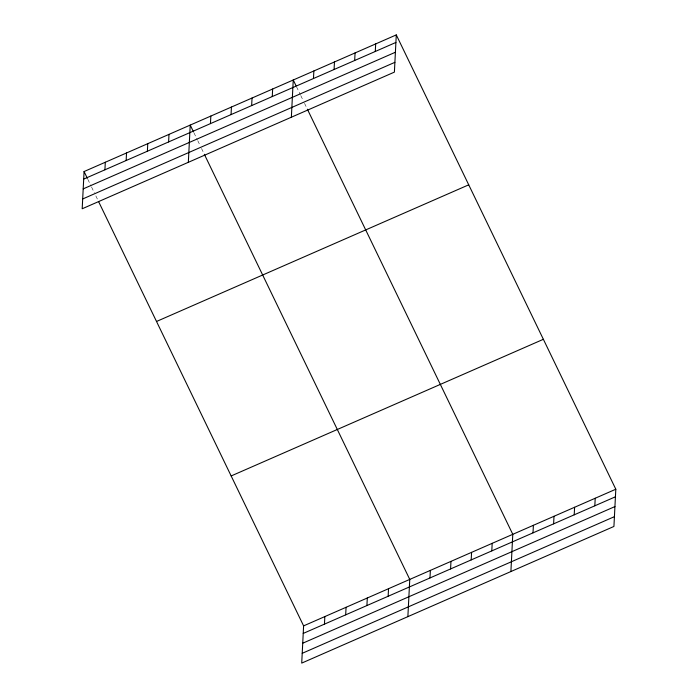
<?xml version="1.0" encoding="UTF-8"?>
<svg xmlns="http://www.w3.org/2000/svg" width="698" height="698" viewBox="0 0 698 698"><rect width="100%" height="100%" fill="white"/><g stroke="black" fill="none" stroke-linecap="round" stroke-linejoin="round"><path stroke-width="0.52" stroke-dasharray="3.49 2.62" d="M296.545 86.805L300.306 94.596M300.777 95.574L303.133 100.442M304.537 103.356L306.893 108.225M193.983 132.873L197.281 139.687M197.752 140.664L200.099 145.533M201.513 148.456L203.868 153.316M87.835 179.334L91.124 186.148M91.595 187.125L94.422 192.962M95.835 195.885L97.711 199.776"/><path stroke-width="1.05" d="M84.074 171.542L82.19 208.772L394.396 72.121L396.281 34.9L84.074 171.542L87.363 178.356M104.918 169.806L105.302 162.25M126.146 160.514L126.53 152.958M147.383 151.222L147.758 143.666M168.611 141.93L168.995 134.374M188.338 162.311L190.222 125.09L193.512 131.905M210.447 123.616L210.831 116.069M231.047 114.594L231.431 107.047M251.655 105.581L252.039 98.034M272.264 96.56L272.648 89.012M291.363 117.212L293.247 79.991L296.074 85.837M313.472 78.525L313.856 70.978M98.654 201.722L303.604 625.879L301.719 663.1L613.926 526.458L615.811 489.228L396.281 34.9M334.08 69.503L334.464 61.956M324.457 624.134L324.84 616.587M354.68 60.49L355.064 52.935M345.685 614.842L346.068 607.295M375.288 51.469L375.672 43.922M366.912 605.55L367.296 598.003M388.149 596.258L388.524 588.711M407.876 616.639L409.761 579.419L204.331 154.293M429.985 577.944L430.361 570.397M450.585 568.931L450.969 561.384M471.194 559.909L471.578 552.362M491.802 550.897L492.177 543.341M510.901 571.549L512.786 534.328L307.364 109.202M533.01 532.853L533.394 525.306M553.619 523.84L553.994 516.284M574.218 514.819L574.602 507.272M594.827 505.797L595.211 498.25M83.69 179.098L395.897 42.447M83.193 188.888L395.4 52.245M82.678 198.974L394.885 62.331M156.518 321.473L468.724 184.83M231.16 475.949L543.367 339.307M303.604 625.879L615.811 489.228M303.229 633.426L615.435 496.784M302.731 643.216L614.938 506.574M302.217 653.311L614.423 516.66"/></g></svg>
